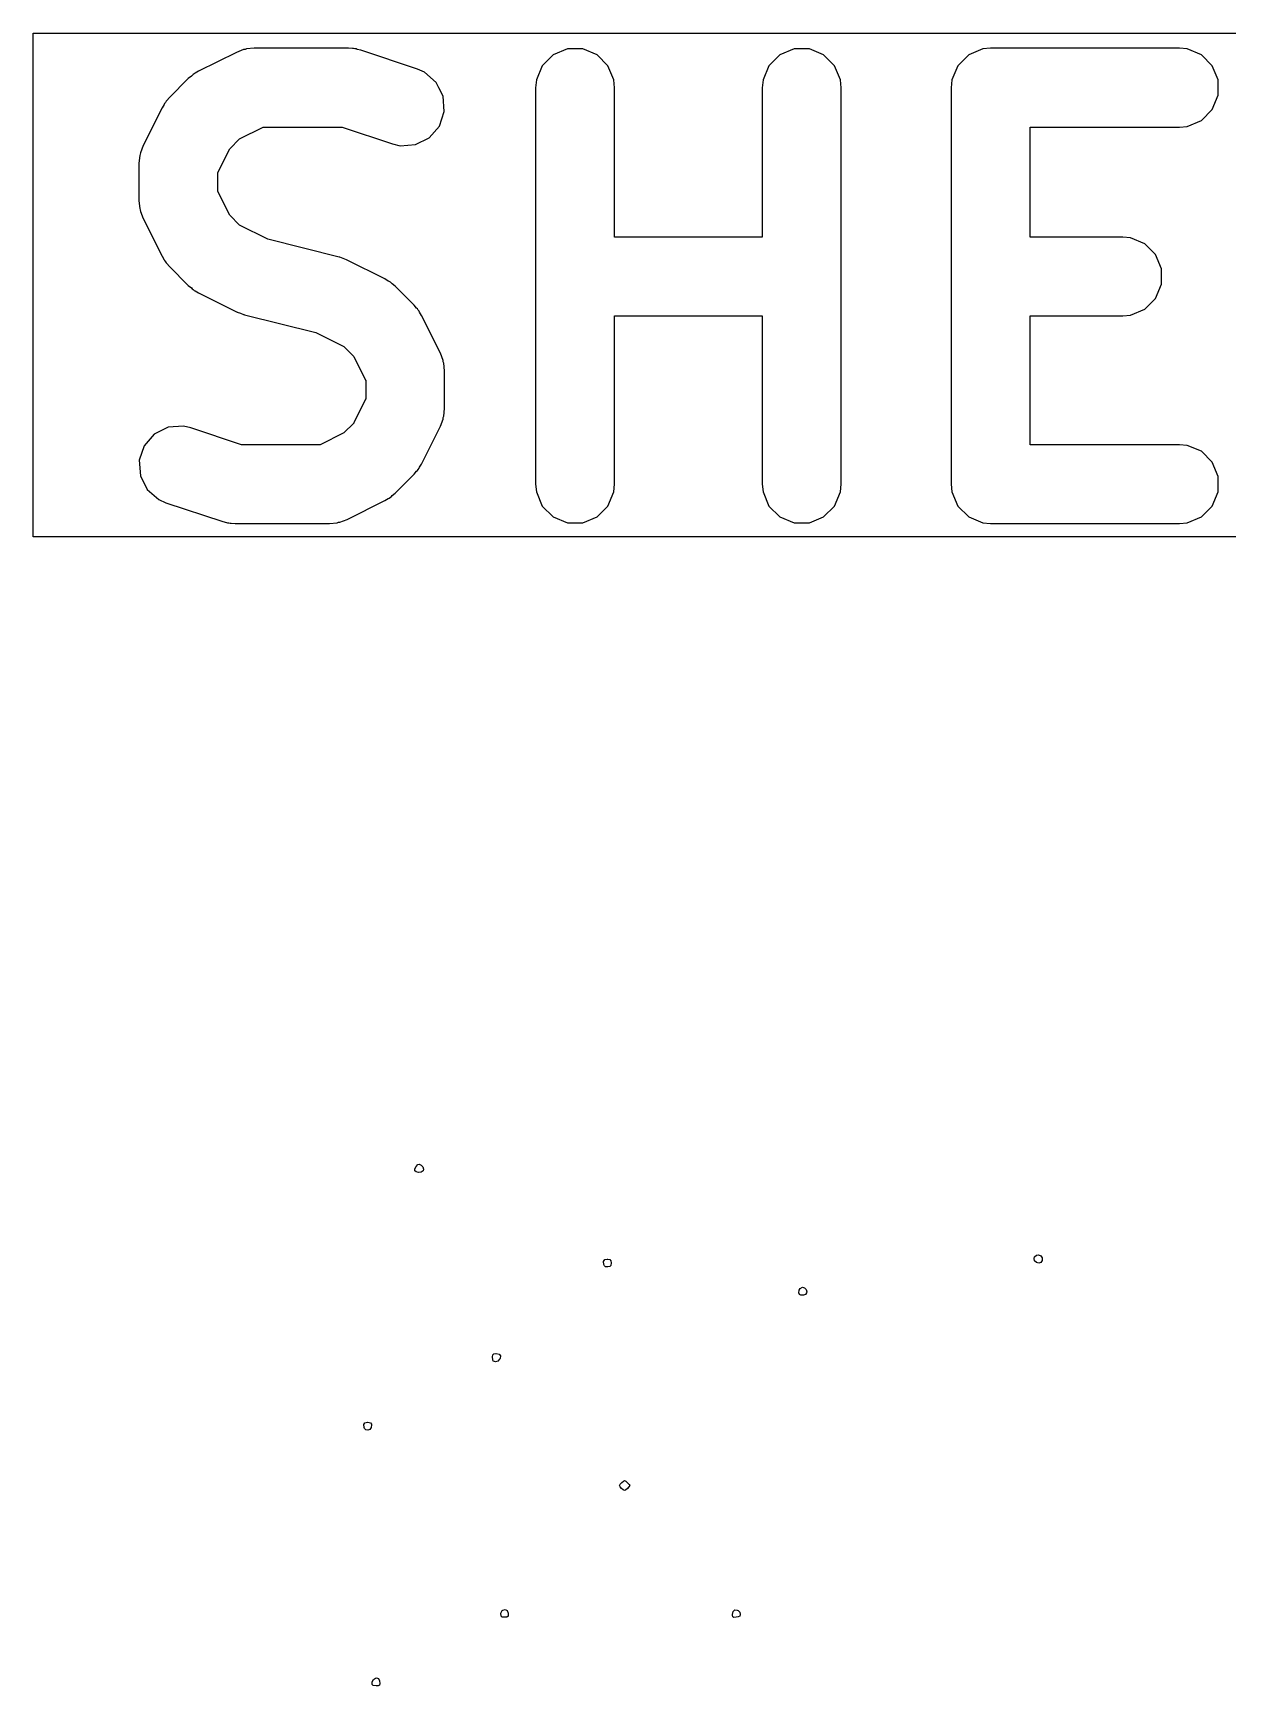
# Model space of a CAD drawing. Extents: x 1.01 to 6.21, y -5.65 to -1.16.
# Drawn here: x 2.8 to 3.0372, y -1.4876 to -1.1593 of the extents above; entities that cross this region are included whole.
import ezdxf

# ---------------------------------------------------------------- set-up
doc = ezdxf.new("R2010")
doc.units = 0
doc.header["$MEASUREMENT"] = 0
doc.layers.add('BLACK', color=7, linetype='CONTINUOUS')

msp = doc.modelspace()

# ---------------------------------------------------------------- linework, layer by layer
at = {"layer": 'BLACK', "linetype": 'CONTINUOUS'}
for p, q in [((2.79996, -1.15936), (2.79998, -1.15933)), ((2.79996, -1.18518), (2.79996, -1.15936)), ((2.79998, -1.15933), (3.70002, -1.15933)), ((2.84032, -1.16317), (2.83282, -1.16692)), ((2.84175, -1.16262), (2.84032, -1.16317)), ((2.84203, -1.1626), (2.84175, -1.16262)), ((2.84204, -1.1626), (2.84203, -1.1626)), ((2.8423, -1.16249), (2.84204, -1.1626)), ((2.84383, -1.16234), (2.8423, -1.16249)), ((2.86257, -1.16234), (2.84383, -1.16234)), ((2.86335, -1.16242), (2.86257, -1.16234)), ((2.86355, -1.1624), (2.86335, -1.16242)), ((2.86335, -1.16242), (2.86335, -1.16242)), ((2.86382, -1.16246), (2.86355, -1.1624)), ((2.86382, -1.16247), (2.86382, -1.16246)), ((2.8641, -1.16249), (2.86382, -1.16247)), ((2.86429, -1.16257), (2.8641, -1.16249)), ((2.86505, -1.16274), (2.86429, -1.16257)), ((2.86429, -1.16257), (2.86429, -1.16257)), ((2.8763, -1.16649), (2.86505, -1.16274)), ((2.90321, -1.16366), (2.90105, -1.16582)), ((2.90604, -1.16249), (2.90321, -1.16366)), ((2.90909, -1.16249), (2.90604, -1.16249)), ((2.91192, -1.16366), (2.90909, -1.16249)), ((2.91408, -1.16582), (2.91192, -1.16366)), ((2.94821, -1.16366), (2.94605, -1.16582)), ((2.95103, -1.16249), (2.94821, -1.16366)), ((2.95409, -1.16249), (2.95103, -1.16249)), ((2.95691, -1.16366), (2.95409, -1.16249)), ((2.95907, -1.16582), (2.95691, -1.16366)), ((2.9857, -1.16366), (2.98354, -1.16582)), ((2.98853, -1.16249), (2.9857, -1.16366)), ((2.99006, -1.16234), (2.98853, -1.16249)), ((3.02755, -1.16234), (2.99006, -1.16234)), ((3.02908, -1.16249), (3.02755, -1.16234)), ((3.0319, -1.16366), (3.02908, -1.16249)), ((3.03407, -1.16582), (3.0319, -1.16366)), ((2.83078, -1.16839), (2.82704, -1.17213)), ((2.83139, -1.16789), (2.83078, -1.16839)), ((2.83152, -1.16774), (2.83139, -1.16789)), ((2.83139, -1.16789), (2.83139, -1.16789)), ((2.83176, -1.16759), (2.83152, -1.16774)), ((2.83197, -1.16741), (2.83176, -1.16759)), ((2.83176, -1.16759), (2.83176, -1.16759)), ((2.83216, -1.16733), (2.83197, -1.16741)), ((2.83282, -1.16692), (2.83216, -1.16733)), ((2.83216, -1.16733), (2.83216, -1.16733)), ((2.8777, -1.16712), (2.8763, -1.16649)), ((2.88001, -1.16912), (2.8777, -1.16712)), ((2.90105, -1.16582), (2.89988, -1.16865)), ((2.91525, -1.16865), (2.91408, -1.16582)), ((2.94605, -1.16582), (2.94488, -1.16865)), ((2.96025, -1.16865), (2.95907, -1.16582)), ((2.98354, -1.16582), (2.98237, -1.16865)), ((3.03523, -1.16865), (3.03407, -1.16582)), ((2.88054, -1.17018), (2.88001, -1.16912)), ((2.88138, -1.17186), (2.88054, -1.17018)), ((2.88159, -1.17491), (2.88138, -1.17186)), ((2.89988, -1.16865), (2.89973, -1.17018)), ((2.89973, -1.17018), (2.89973, -1.24891)), ((2.9154, -1.17018), (2.91525, -1.16865)), ((2.9154, -1.19981), (2.9154, -1.17018)), ((2.94488, -1.16865), (2.94473, -1.17018)), ((2.94473, -1.17018), (2.94473, -1.19981)), ((2.9604, -1.17018), (2.96025, -1.16865)), ((2.9604, -1.24891), (2.9604, -1.17018)), ((2.98237, -1.16865), (2.98222, -1.17018)), ((2.98222, -1.17018), (2.98222, -1.24891)), ((3.03407, -1.17453), (3.03523, -1.1717)), ((3.03523, -1.17018), (3.03523, -1.16865)), ((3.03523, -1.1717), (3.03523, -1.17018)), ((2.82557, -1.17417), (2.82182, -1.18167)), ((2.82598, -1.17351), (2.82557, -1.17417)), ((2.82599, -1.17351), (2.82598, -1.17351)), ((2.82606, -1.17332), (2.82599, -1.17351)), ((2.82624, -1.17311), (2.82606, -1.17332)), ((2.82639, -1.17287), (2.82624, -1.17311)), ((2.82624, -1.17311), (2.82624, -1.17311)), ((2.82654, -1.17274), (2.82639, -1.17287)), ((2.82704, -1.17213), (2.82654, -1.17274)), ((2.82654, -1.17274), (2.82654, -1.17274)), ((2.88063, -1.17781), (2.88159, -1.17491)), ((3.0319, -1.17669), (3.03407, -1.17453)), ((2.84097, -1.18036), (2.84567, -1.17801)), ((2.84567, -1.17801), (2.84568, -1.17801)), ((2.84568, -1.17801), (2.8613, -1.17801)), ((2.8613, -1.17801), (2.8613, -1.17801)), ((2.8613, -1.17801), (2.87134, -1.18136)), ((2.87862, -1.18011), (2.88063, -1.17781)), ((2.99789, -1.17803), (2.99791, -1.17801)), ((2.99789, -1.19981), (2.99789, -1.17803)), ((2.99791, -1.17801), (3.02755, -1.17801)), ((3.02755, -1.17801), (3.02908, -1.17786)), ((3.02908, -1.17786), (3.0319, -1.17669)), ((2.82182, -1.18167), (2.82127, -1.1831)), ((2.83902, -1.18231), (2.84096, -1.18037)), ((2.84096, -1.18037), (2.84097, -1.18036)), ((2.87134, -1.18136), (2.87284, -1.1817)), ((2.87284, -1.1817), (2.87589, -1.18148)), ((2.87589, -1.18148), (2.87862, -1.18011)), ((2.82114, -1.18365), (2.82099, -1.18518)), ((2.82125, -1.18339), (2.82114, -1.18365)), ((2.82127, -1.1831), (2.82125, -1.18338)), ((2.82125, -1.18338), (2.82125, -1.18339)), ((2.83666, -1.18702), (2.83901, -1.18232)), ((2.83901, -1.18232), (2.83902, -1.18231)), ((2.79996, -1.25939), (2.79996, -1.18518)), ((2.82099, -1.18518), (2.82099, -1.19267)), ((2.83666, -1.18703), (2.83666, -1.18702)), ((2.83666, -1.19082), (2.83666, -1.18703)), ((2.83666, -1.19083), (2.83666, -1.19082)), ((2.83901, -1.19553), (2.83666, -1.19083)), ((2.82099, -1.19267), (2.82114, -1.1942)), ((2.82114, -1.1942), (2.82125, -1.19446)), ((2.82125, -1.19446), (2.82125, -1.19446)), ((2.82125, -1.19446), (2.82127, -1.19474)), ((2.82127, -1.19474), (2.82182, -1.19618)), ((2.82182, -1.19618), (2.82557, -1.20367)), ((2.83902, -1.19553), (2.83901, -1.19553)), ((2.84096, -1.19748), (2.83902, -1.19553)), ((2.84097, -1.19748), (2.84096, -1.19748)), ((2.84656, -1.20028), (2.84097, -1.19748)), ((2.86072, -1.20382), (2.84656, -1.20028)), ((2.84656, -1.20028), (2.84656, -1.20028)), ((2.91542, -1.19984), (2.9154, -1.19981)), ((2.9447, -1.19984), (2.91542, -1.19984)), ((2.94473, -1.19981), (2.9447, -1.19984)), ((2.99791, -1.19984), (2.99789, -1.19981)), ((3.0163, -1.19984), (2.99791, -1.19984)), ((3.01783, -1.19999), (3.0163, -1.19984)), ((3.02066, -1.20116), (3.01783, -1.19999)), ((3.02282, -1.20332), (3.02066, -1.20116)), ((2.82557, -1.20367), (2.82598, -1.20434)), ((2.82598, -1.20434), (2.82599, -1.20434)), ((2.82599, -1.20434), (2.82606, -1.20453)), ((2.82606, -1.20453), (2.82624, -1.20474)), ((2.82624, -1.20474), (2.82624, -1.20474)), ((2.82624, -1.20474), (2.82639, -1.20497)), ((2.86083, -1.20386), (2.86072, -1.20382)), ((2.86084, -1.20386), (2.86083, -1.20386)), ((2.86089, -1.20387), (2.86084, -1.20386)), ((2.86153, -1.20411), (2.86089, -1.20387)), ((2.86217, -1.20434), (2.86153, -1.20411)), ((2.86221, -1.20437), (2.86217, -1.20434)), ((2.86233, -1.20441), (2.86221, -1.20437)), ((2.86221, -1.20437), (2.86221, -1.20437)), ((2.86982, -1.20816), (2.86233, -1.20441)), ((3.02399, -1.20614), (3.02282, -1.20332)), ((2.82639, -1.20497), (2.82654, -1.20511)), ((2.82654, -1.20511), (2.82654, -1.20511)), ((2.82654, -1.20511), (2.82704, -1.20571)), ((2.82704, -1.20571), (2.83078, -1.20946)), ((3.02399, -1.2092), (3.02399, -1.20614)), ((2.83078, -1.20946), (2.83139, -1.20996)), ((2.83139, -1.20996), (2.83139, -1.20996)), ((2.83139, -1.20996), (2.83152, -1.21011)), ((2.83152, -1.21011), (2.83176, -1.21026)), ((2.83176, -1.21026), (2.83176, -1.21026)), ((2.83176, -1.21026), (2.83197, -1.21043)), ((2.83197, -1.21043), (2.83216, -1.21051)), ((2.83216, -1.21051), (2.83216, -1.21051)), ((2.83216, -1.21051), (2.83282, -1.21093)), ((2.83282, -1.21093), (2.84032, -1.21468)), ((2.87048, -1.20858), (2.86982, -1.20816)), ((2.87049, -1.20858), (2.87048, -1.20858)), ((2.87068, -1.20866), (2.87049, -1.20858)), ((2.87089, -1.20883), (2.87068, -1.20866)), ((2.87112, -1.20898), (2.87089, -1.20883)), ((2.87089, -1.20883), (2.87089, -1.20883)), ((2.87126, -1.20913), (2.87112, -1.20898)), ((2.87126, -1.20914), (2.87126, -1.20913)), ((2.87186, -1.20963), (2.87126, -1.20914)), ((2.87561, -1.21338), (2.87186, -1.20963)), ((3.02282, -1.21202), (3.02399, -1.2092)), ((2.87611, -1.21398), (2.87561, -1.21338)), ((2.87626, -1.21412), (2.87611, -1.21398)), ((2.87611, -1.21398), (2.87611, -1.21398)), ((2.87641, -1.21435), (2.87626, -1.21412)), ((2.87658, -1.21457), (2.87641, -1.21435)), ((2.87641, -1.21435), (2.87641, -1.21435)), ((2.87666, -1.21475), (2.87658, -1.21457)), ((3.01783, -1.21536), (3.02066, -1.21419)), ((3.02066, -1.21419), (3.02282, -1.21202)), ((2.84032, -1.21468), (2.84043, -1.21472)), ((2.84043, -1.21472), (2.84044, -1.21472)), ((2.84044, -1.21472), (2.84048, -1.21476)), ((2.84048, -1.21476), (2.84112, -1.21498)), ((2.84112, -1.21498), (2.84175, -1.21523)), ((2.84175, -1.21523), (2.84181, -1.21523)), ((2.84181, -1.21523), (2.84181, -1.21523)), ((2.84181, -1.21523), (2.84193, -1.21527)), ((2.84193, -1.21527), (2.85609, -1.21881)), ((2.87666, -1.21476), (2.87666, -1.21475)), ((2.87708, -1.21542), (2.87666, -1.21476)), ((2.88083, -1.22291), (2.87708, -1.21542)), ((2.9154, -1.21553), (2.91542, -1.21551)), ((2.9154, -1.24891), (2.9154, -1.21553)), ((2.91542, -1.21551), (2.9447, -1.21551)), ((2.9447, -1.21551), (2.94473, -1.21553)), ((2.94473, -1.21553), (2.94473, -1.24891)), ((2.99789, -1.21553), (2.99791, -1.21551)), ((2.99789, -1.24106), (2.99789, -1.21553)), ((2.99791, -1.21551), (3.0163, -1.21551)), ((3.0163, -1.21551), (3.01783, -1.21536)), ((2.85609, -1.21881), (2.85609, -1.21881)), ((2.85609, -1.21881), (2.86168, -1.22161)), ((2.86168, -1.22161), (2.86168, -1.22161)), ((2.86168, -1.22161), (2.86363, -1.22356)), ((2.86363, -1.22356), (2.86363, -1.22356)), ((2.86363, -1.22356), (2.86598, -1.22826)), ((2.88138, -1.22435), (2.88083, -1.22291)), ((2.8814, -1.22463), (2.88138, -1.22435)), ((2.8815, -1.22489), (2.8814, -1.22463)), ((2.8814, -1.22463), (2.8814, -1.22463)), ((2.88166, -1.22642), (2.8815, -1.22489)), ((2.88166, -1.23392), (2.88166, -1.22642)), ((2.86598, -1.22826), (2.86599, -1.22827)), ((2.86599, -1.22827), (2.86599, -1.23206)), ((2.86598, -1.23207), (2.86363, -1.23677)), ((2.86599, -1.23206), (2.86598, -1.23207)), ((2.8815, -1.23544), (2.88166, -1.23392)), ((2.82981, -1.23739), (2.82676, -1.23761)), ((2.83131, -1.23773), (2.82981, -1.23739)), ((2.86363, -1.23678), (2.86168, -1.23873)), ((2.86363, -1.23677), (2.86363, -1.23678)), ((2.87708, -1.24492), (2.88083, -1.23742)), ((2.88083, -1.23742), (2.88138, -1.23599)), ((2.88138, -1.23599), (2.8814, -1.23571)), ((2.8814, -1.2357), (2.8815, -1.23544)), ((2.8814, -1.23571), (2.8814, -1.2357)), ((2.82402, -1.23898), (2.82202, -1.24129)), ((2.82676, -1.23761), (2.82402, -1.23898)), ((2.84134, -1.24108), (2.83131, -1.23773)), ((2.86168, -1.23873), (2.85698, -1.24108)), ((2.86168, -1.23873), (2.86168, -1.23873)), ((2.82202, -1.24129), (2.82105, -1.24419)), ((2.84135, -1.24108), (2.84134, -1.24108)), ((2.85697, -1.24108), (2.84135, -1.24108)), ((2.85698, -1.24108), (2.85697, -1.24108)), ((2.99791, -1.24108), (2.99789, -1.24106)), ((3.02755, -1.24108), (2.99791, -1.24108)), ((3.02908, -1.24123), (3.02755, -1.24108)), ((3.0319, -1.2424), (3.02908, -1.24123)), ((3.03407, -1.24456), (3.0319, -1.2424)), ((2.82105, -1.24419), (2.82127, -1.24724)), ((2.82127, -1.24724), (2.82264, -1.24997)), ((2.87186, -1.25071), (2.87561, -1.24696)), ((2.87561, -1.24696), (2.87611, -1.24635)), ((2.87611, -1.24635), (2.87626, -1.24622)), ((2.87611, -1.24635), (2.87611, -1.24635)), ((2.87626, -1.24622), (2.87641, -1.24599)), ((2.87641, -1.24598), (2.87658, -1.24577)), ((2.87641, -1.24599), (2.87641, -1.24598)), ((2.87658, -1.24577), (2.87666, -1.24558)), ((2.87666, -1.24558), (2.87708, -1.24492)), ((2.87666, -1.24558), (2.87666, -1.24558)), ((3.03523, -1.24739), (3.03407, -1.24456)), ((3.03523, -1.25044), (3.03523, -1.24739)), ((2.82264, -1.24997), (2.82495, -1.25197)), ((2.89973, -1.24891), (2.89988, -1.25044)), ((2.89988, -1.25044), (2.90105, -1.25327)), ((2.91408, -1.25327), (2.91525, -1.25044)), ((2.91525, -1.25044), (2.9154, -1.24891)), ((2.94473, -1.24891), (2.94488, -1.25044)), ((2.94488, -1.25044), (2.94605, -1.25327)), ((2.95907, -1.25327), (2.96025, -1.25044)), ((2.96025, -1.25044), (2.9604, -1.24891)), ((2.98222, -1.24891), (2.98237, -1.25044)), ((2.98237, -1.25044), (2.98354, -1.25327)), ((3.03407, -1.25327), (3.03523, -1.25044)), ((2.82495, -1.25197), (2.82635, -1.2526)), ((2.82635, -1.2526), (2.8376, -1.25635)), ((2.86233, -1.25592), (2.86982, -1.25218)), ((2.86982, -1.25218), (2.87048, -1.25176)), ((2.87048, -1.25176), (2.87049, -1.25176)), ((2.87049, -1.25176), (2.87068, -1.25168)), ((2.87068, -1.25168), (2.87089, -1.25151)), ((2.87089, -1.2515), (2.87112, -1.25136)), ((2.87089, -1.25151), (2.87089, -1.2515)), ((2.87112, -1.25136), (2.87126, -1.2512)), ((2.87126, -1.2512), (2.87186, -1.25071)), ((2.87126, -1.2512), (2.87126, -1.2512)), ((2.90105, -1.25327), (2.90321, -1.25543)), ((2.91192, -1.25543), (2.91408, -1.25327)), ((2.94605, -1.25327), (2.94821, -1.25543)), ((2.95691, -1.25543), (2.95907, -1.25327)), ((2.98354, -1.25327), (2.9857, -1.25543)), ((3.0319, -1.25543), (3.03407, -1.25327)), ((2.8376, -1.25635), (2.83836, -1.25652)), ((2.83836, -1.25652), (2.83836, -1.25652)), ((2.83836, -1.25652), (2.83855, -1.2566)), ((2.83855, -1.2566), (2.83882, -1.25663)), ((2.83882, -1.25663), (2.83882, -1.25663)), ((2.83882, -1.25663), (2.83909, -1.25669)), ((2.83909, -1.25669), (2.8393, -1.25667)), ((2.8393, -1.25667), (2.8393, -1.25667)), ((2.8393, -1.25667), (2.84008, -1.25675)), ((2.84008, -1.25675), (2.85882, -1.25675)), ((2.85882, -1.25675), (2.86035, -1.2566)), ((2.86035, -1.2566), (2.86061, -1.25649)), ((2.86061, -1.25649), (2.86089, -1.25647)), ((2.86061, -1.25649), (2.86061, -1.25649)), ((2.86089, -1.25647), (2.86233, -1.25592)), ((2.90321, -1.25543), (2.90604, -1.2566)), ((2.90604, -1.2566), (2.90909, -1.2566)), ((2.90909, -1.2566), (2.91192, -1.25543)), ((2.94821, -1.25543), (2.95103, -1.2566)), ((2.95103, -1.2566), (2.95409, -1.2566)), ((2.95409, -1.2566), (2.95691, -1.25543)), ((2.9857, -1.25543), (2.98853, -1.2566)), ((2.98853, -1.2566), (2.99006, -1.25675)), ((2.99006, -1.25675), (3.02755, -1.25675)), ((3.02755, -1.25675), (3.02908, -1.2566)), ((3.02908, -1.2566), (3.0319, -1.25543)), ((2.79998, -1.25941), (2.79996, -1.25939)), ((3.70002, -1.25941), (2.79998, -1.25941)), ((2.87572, -1.38529), (2.87574, -1.38487)), ((2.87573, -1.38531), (2.87572, -1.38529)), ((2.87574, -1.38487), (2.87599, -1.38441)), ((2.87599, -1.38441), (2.87636, -1.38407)), ((2.87636, -1.38407), (2.8766, -1.384)), ((2.8766, -1.384), (2.87699, -1.38416)), ((2.87699, -1.38416), (2.87731, -1.38453)), ((2.87731, -1.38453), (2.87747, -1.38496)), ((2.87747, -1.38496), (2.87739, -1.38531)), ((2.87602, -1.38552), (2.87573, -1.38531)), ((2.87651, -1.3856), (2.87602, -1.38552)), ((2.87702, -1.38553), (2.87651, -1.3856)), ((2.87739, -1.38531), (2.87702, -1.38553)), ((2.91322, -1.40328), (2.91344, -1.40292)), ((2.91329, -1.40391), (2.91322, -1.40328)), ((2.91337, -1.40416), (2.91329, -1.40391)), ((2.91359, -1.40436), (2.91337, -1.40416)), ((2.91344, -1.40292), (2.91395, -1.40283)), ((2.91406, -1.40436), (2.91359, -1.40436)), ((2.91395, -1.40283), (2.91405, -1.40284)), ((2.91405, -1.40284), (2.91449, -1.40292)), ((2.91448, -1.40429), (2.91406, -1.40436)), ((2.91466, -1.40408), (2.91448, -1.40429)), ((2.91449, -1.40292), (2.91467, -1.40314)), ((2.9147, -1.4036), (2.91466, -1.40408)), ((2.91467, -1.40314), (2.9147, -1.4036)), ((2.9987, -1.40269), (2.9988, -1.4024)), ((2.9988, -1.4032), (2.9987, -1.40269)), ((2.9988, -1.4024), (2.99915, -1.40206)), ((2.99914, -1.40353), (2.9988, -1.4032)), ((2.99961, -1.40362), (2.99914, -1.40353)), ((2.99915, -1.40206), (2.99959, -1.40201)), ((2.99959, -1.40201), (3.00001, -1.4022)), ((3.00005, -1.40348), (2.99961, -1.40362)), ((3.00001, -1.4022), (3.00029, -1.40258)), ((3.00032, -1.40311), (3.00005, -1.40348)), ((3.00029, -1.40258), (3.00032, -1.40309)), ((3.00032, -1.40309), (3.00032, -1.40311)), ((2.95201, -1.40951), (2.95205, -1.40903)), ((2.95213, -1.40987), (2.95201, -1.40951)), ((2.95205, -1.40903), (2.95224, -1.40864)), ((2.95237, -1.40996), (2.95213, -1.40987)), ((2.95224, -1.40864), (2.95268, -1.40842)), ((2.95224, -1.40864), (2.95224, -1.40864)), ((2.95283, -1.41), (2.95237, -1.40996)), ((2.95268, -1.40842), (2.95311, -1.40851)), ((2.95289, -1.41), (2.95283, -1.41)), ((2.95331, -1.40988), (2.95289, -1.41)), ((2.95311, -1.40851), (2.95344, -1.40884)), ((2.95352, -1.40951), (2.95331, -1.40988)), ((2.95344, -1.40884), (2.95354, -1.40933)), ((2.95354, -1.40933), (2.95352, -1.40951)), ((2.8912, -1.42227), (2.89123, -1.42182)), ((2.8912, -1.42231), (2.8912, -1.42227)), ((2.89124, -1.42279), (2.8912, -1.42231)), ((2.89123, -1.42182), (2.89141, -1.42164)), ((2.89133, -1.42307), (2.89124, -1.42279)), ((2.89137, -1.4231), (2.89133, -1.42307)), ((2.89177, -1.42321), (2.89137, -1.4231)), ((2.89141, -1.42164), (2.89186, -1.4216)), ((2.89224, -1.42307), (2.89177, -1.42321)), ((2.89186, -1.4216), (2.89191, -1.4216)), ((2.89191, -1.4216), (2.8925, -1.42171)), ((2.89259, -1.42271), (2.89224, -1.42307)), ((2.8925, -1.42171), (2.89276, -1.42203)), ((2.89267, -1.42255), (2.89259, -1.42271)), ((2.89276, -1.42203), (2.89267, -1.42255)), ((2.86562, -1.43567), (2.86584, -1.43532)), ((2.86568, -1.4363), (2.86562, -1.43567)), ((2.86573, -1.43645), (2.86568, -1.4363)), ((2.86603, -1.43676), (2.86573, -1.43645)), ((2.86584, -1.43532), (2.86636, -1.43523)), ((2.86642, -1.43682), (2.86603, -1.43676)), ((2.86636, -1.43523), (2.86645, -1.43524)), ((2.86682, -1.43664), (2.86642, -1.43682)), ((2.86645, -1.43524), (2.86693, -1.43535)), ((2.8671, -1.43627), (2.86682, -1.43664)), ((2.86693, -1.43535), (2.86714, -1.43564)), ((2.86717, -1.43576), (2.8671, -1.43627)), ((2.86714, -1.43564), (2.86717, -1.43576)), ((2.9164, -1.44781), (2.91654, -1.44755)), ((2.91654, -1.44755), (2.91685, -1.4472)), ((2.91685, -1.4472), (2.91719, -1.4469)), ((2.91719, -1.4469), (2.9174, -1.4468)), ((2.9174, -1.4468), (2.91765, -1.44694)), ((2.91765, -1.44694), (2.918, -1.44725)), ((2.918, -1.44725), (2.9183, -1.44759)), ((2.9183, -1.44759), (2.9184, -1.4478)), ((2.91651, -1.44804), (2.9164, -1.44781)), ((2.9168, -1.4484), (2.91651, -1.44804)), ((2.91712, -1.44867), (2.9168, -1.4484)), ((2.91736, -1.4488), (2.91712, -1.44867)), ((2.91758, -1.4487), (2.91736, -1.4488)), ((2.91794, -1.44841), (2.91758, -1.4487)), ((2.91826, -1.44806), (2.91794, -1.44841)), ((2.9184, -1.4478), (2.91826, -1.44806)), ((2.89283, -1.47312), (2.89312, -1.47263)), ((2.89288, -1.47372), (2.89283, -1.47312)), ((2.8931, -1.47392), (2.89288, -1.47372)), ((2.89312, -1.47263), (2.89325, -1.47252)), ((2.89325, -1.47252), (2.89371, -1.47242)), ((2.894, -1.47391), (2.89365, -1.47396)), ((2.89371, -1.47242), (2.89408, -1.47264)), ((2.89425, -1.47373), (2.894, -1.47391)), ((2.89408, -1.47264), (2.89429, -1.47313)), ((2.8943, -1.47332), (2.89425, -1.47373)), ((2.89429, -1.47313), (2.8943, -1.47332)), ((2.9388, -1.47344), (2.93892, -1.47282)), ((2.9388, -1.47353), (2.9388, -1.47344)), ((2.93885, -1.47386), (2.9388, -1.47353)), ((2.93906, -1.47398), (2.93885, -1.47386)), ((2.93892, -1.47282), (2.93925, -1.4725)), ((2.93925, -1.4725), (2.93975, -1.47253)), ((2.93997, -1.4739), (2.93955, -1.47396)), ((2.93975, -1.47253), (2.93992, -1.47261)), ((2.93992, -1.47261), (2.9403, -1.47294)), ((2.94026, -1.47374), (2.93997, -1.4739)), ((2.94036, -1.47339), (2.94026, -1.47374)), ((2.9403, -1.47294), (2.94036, -1.47339)), ((2.89365, -1.47396), (2.8931, -1.47392)), ((2.93955, -1.47396), (2.93906, -1.47398)), ((2.86727, -1.48681), (2.86752, -1.48634)), ((2.86727, -1.48729), (2.86727, -1.48681)), ((2.86752, -1.48634), (2.86791, -1.48604)), ((2.86791, -1.48604), (2.86811, -1.486)), ((2.86811, -1.486), (2.86854, -1.48615)), ((2.86854, -1.48615), (2.86876, -1.48661)), ((2.86876, -1.48661), (2.8688, -1.48712)), ((2.86751, -1.48751), (2.86727, -1.48729)), ((2.86809, -1.4876), (2.86751, -1.48751)), ((2.8685, -1.48758), (2.86809, -1.4876)), ((2.86875, -1.48744), (2.8685, -1.48758)), ((2.8688, -1.48712), (2.86875, -1.48744))]:
    msp.add_line(p, q, dxfattribs=at)

doc.saveas('drawing.dxf')
